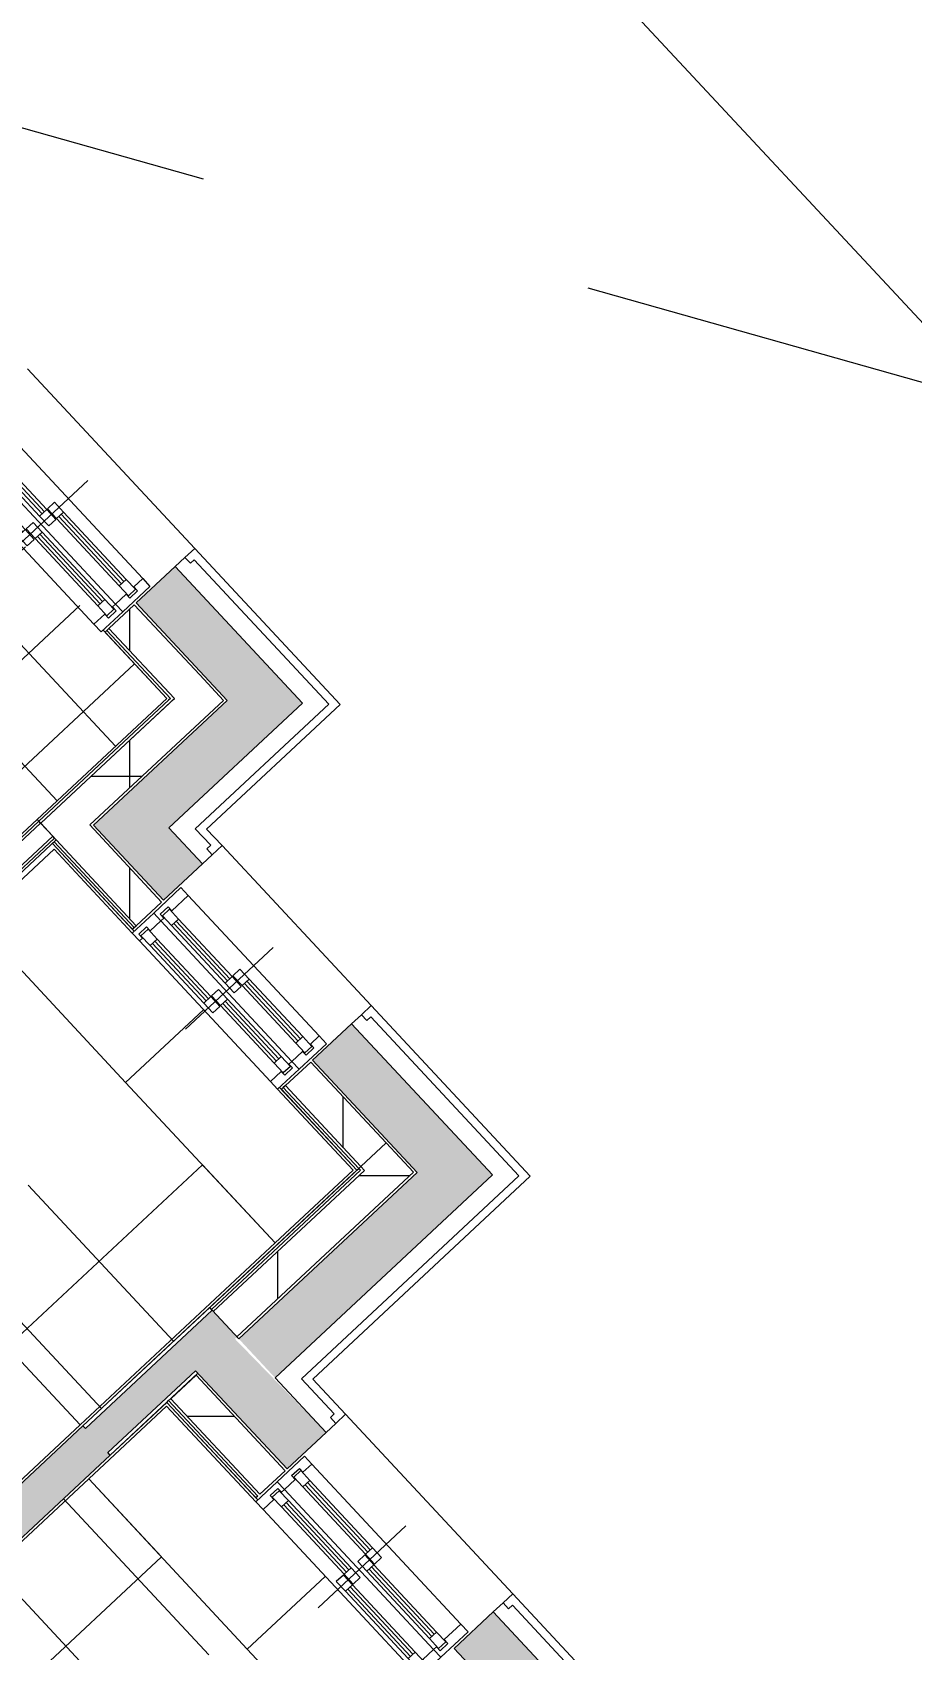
# Model space of a CAD drawing. Header units: millimetres. Extents: x -71377 to 516042, y -145869 to 441446.
# Drawn here: x 131449 to 134748, y 104573 to 110635 of the extents above; entities that cross this region are included whole.
import ezdxf

# ---------------------------------------------------------------- set-up
doc = ezdxf.new("R2010")
doc.units = ezdxf.units.MM
doc.header["$LTSCALE"] = 1000
doc.linetypes.add('_점선_M_', pattern=[3, 1.5, -1.5])
doc.linetypes.add('_점선_S_', pattern=[1.6, 0.8, -0.8])
for name, color, linetype, lineweight in [('09_HID', 9, '_점선_M_', 5), ('_ A-furn _', 6, 'Continuous', 5), ('A-ele-8', 8, 'Continuous', 5), ('A-fnsh', 5, 'Continuous', 5), ('A-fnsh-4', 4, 'Continuous', 5), ('A-furn', 6, 'Continuous', 5), ('A-glas', 5, 'Continuous', 5), ('A-hat', 251, 'Continuous', 5), ('A-insu', 251, 'Continuous', 5), ('A-text-2', 7, 'Continuous', 5), ('A-wind', 4, 'Continuous', 5), ('A-wind-hdln', 8, 'Continuous', 5), ('A_cwall', 2, 'Continuous', 5), ('A_fnsh-4', 4, 'Continuous', 5), ('AA_dash_M_', 7, '_점선_M_', 5), ('AA_발코니선', 4, '_점선_S_', 5), ('조경라인_dwg', 8, 'Continuous', 5)]:
    doc.layers.add(name, color=color, linetype=linetype, lineweight=lineweight)
doc.styles.add('나눔고딕_2', font='NanumGothic.ttf', dxfattribs={"height": 2000})
pattern_1 = [(0, (-96985.9, -23353.2), (0, 800), []), (90, (-96985.9, -23353.2), (-800, 5e-14), [])]
pattern_2 = [(0, (165969.5, 243949.9), (0, 800), []), (90, (165969.5, 243949.9), (-800, 5e-14), [])]

# ---------------------------------------------------------------- blocks, each defined once
blk = doc.blocks.new('3D_수납가구 - 실선_ 대각선X-2428849-지반층 배치도')
at = {"layer": '_ A-furn _'}
for p, q in [((0, 1075), (400, 1075)), ((0, 0), (0, 1075)), ((400, 1075), (400, 0)), ((400, 0), (0, 0))]:
    blk.add_line(p, q, dxfattribs=at)
blk = doc.blocks.new('3D_수납가구 - 실선_ 대각선X-2428850-지반층 배치도')
at = {"layer": '_ A-furn _'}
for p, q in [((0, 1000), (400, 1000)), ((0, 0), (0, 1000)), ((400, 1000), (400, 0)), ((400, 0), (0, 0))]:
    blk.add_line(p, q, dxfattribs=at)
blk = doc.blocks.new('3D_수납가구 - 실선_ 대각선X-2428851-지반층 배치도')
at = {"layer": '_ A-furn _'}
for p, q in [((400, 0), (0, 0)), ((400, -822.5), (400, 0)), ((0, -392.5), (0, -822.5)), ((0, -822.5), (400, -822.5))]:
    blk.add_line(p, q, dxfattribs=at)
blk = doc.blocks.new('3D_수납가구 - 실선_ 대각선X-V20-지반층 배치도')
at = {"layer": '_ A-furn _'}
for p, q in [((0, 0), (0, -415)), ((400, 0), (0, 0)), ((400, -822.5), (400, 0)), ((0, -822.5), (400, -822.5))]:
    blk.add_line(p, q, dxfattribs=at)
blk = doc.blocks.new('미서기창__이중창_ - _A_PW_9X11-2365702-지반층 배치도')
at = {"layer": 'A-glas'}
for p, q in [((-370, 131), (-25, 131)), ((25, 171), (370, 171)), ((25, 159), (370, 159)), ((-370, 119), (-25, 119)), ((25, 61), (370, 61)), ((-370, 21), (-25, 21)), ((-370, 9), (-25, 9)), ((25, 49), (370, 49))]:
    blk.add_line(p, q, dxfattribs=at)
at = {"layer": 'A-wind'}
for p, q in [((-450, 90), (-450, 230)), ((-450, 230), (-410, 230)), ((-410, 230), (-410, 145)), ((-25, 183), (25, 183)), ((-25, 147), (-25, 183)), ((25, 183), (25, 147)), ((370, 183), (420, 183)), ((370, 147), (370, 183)), ((410, 230), (450, 230)), ((410, 185), (410, 230)), ((430, 185), (410, 185)), ((420, 183), (420, 147)), ((430, 145), (430, 185)), ((450, 230), (450, 90)), ((-410, 145), (-430, 145)), ((-430, 145), (-430, 105)), ((-420, 143), (-370, 143)), ((-420, 107), (-420, 143)), ((-370, 143), (-370, 107)), ((25, 147), (-25, 147)), ((-25, 143), (25, 143)), ((-25, 107), (-25, 143)), ((25, 143), (25, 107)), ((420, 147), (370, 147)), ((410, 90), (410, 145)), ((410, 145), (430, 145)), ((-410, 90), (-450, 90)), ((-450, 90), (-450, -20)), ((-430, 105), (-410, 105)), ((-370, 107), (-420, 107)), ((-410, 105), (-410, 90)), ((-410, 35), (-410, 90)), ((25, 107), (-25, 107)), ((-25, 73), (25, 73)), ((-25, 37), (-25, 73)), ((25, 73), (25, 37)), ((370, 73), (420, 73)), ((370, 37), (370, 73)), ((450, 90), (410, 90)), ((410, 75), (410, 90)), ((430, 75), (410, 75)), ((420, 73), (420, 37)), ((430, 35), (430, 75)), ((450, 90), (450, -20)), ((-430, -5), (-430, 35)), ((-430, 35), (-410, 35)), ((-420, 33), (-370, 33)), ((-420, -3), (-420, 33)), ((-370, 33), (-370, -3)), ((25, 37), (-25, 37)), ((-25, 33), (25, 33)), ((-25, -3), (-25, 33)), ((25, 33), (25, -3)), ((420, 37), (370, 37)), ((410, -20), (410, 35)), ((410, 35), (430, 35)), ((-450, -20), (-410, -20)), ((-410, -5), (-430, -5)), ((-370, -3), (-420, -3)), ((-410, -20), (-410, -5)), ((25, -3), (-25, -3)), ((450, -20), (410, -20))]:
    blk.add_line(p, q, dxfattribs=at)
at = {"layer": 'A-wind-hdln'}
for p, q in [((0, 330), (0, -120)), ((-410, 230), (410, 230)), ((25, 183), (370, 183)), ((-370, 143), (-25, 143)), ((25, 147), (370, 147)), ((410, 90), (-410, 90)), ((-370, 107), (-25, 107)), ((25, 73), (370, 73)), ((-370, 33), (-25, 33)), ((25, 37), (370, 37)), ((410, -20), (-410, -20)), ((-370, -3), (-25, -3))]:
    blk.add_line(p, q, dxfattribs=at)
blk = doc.blocks.new('미서기창__이중창_ - _A_PW_8X6-2367792-지반층 배치도')
at = {"layer": 'A-glas'}
for p, q in [((-320, 131), (-25, 131)), ((25, 171), (320, 171)), ((25, 159), (320, 159)), ((-320, 119), (-25, 119)), ((25, 61), (320, 61)), ((-320, 21), (-25, 21)), ((-320, 9), (-25, 9)), ((25, 49), (320, 49))]:
    blk.add_line(p, q, dxfattribs=at)
at = {"layer": 'A-wind'}
for p, q in [((-400, 90), (-400, 230)), ((-400, 230), (-360, 230)), ((-360, 230), (-360, 145)), ((-25, 183), (25, 183)), ((-25, 147), (-25, 183)), ((25, 183), (25, 147)), ((320, 183), (370, 183)), ((320, 147), (320, 183)), ((360, 230), (400, 230)), ((360, 185), (360, 230)), ((380, 185), (360, 185)), ((370, 183), (370, 147)), ((380, 145), (380, 185)), ((400, 230), (400, 90)), ((-360, 145), (-380, 145)), ((-380, 145), (-380, 105)), ((-370, 143), (-320, 143)), ((-370, 107), (-370, 143)), ((-320, 143), (-320, 107)), ((25, 147), (-25, 147)), ((-25, 143), (25, 143)), ((-25, 107), (-25, 143)), ((25, 143), (25, 107)), ((370, 147), (320, 147)), ((360, 90), (360, 145)), ((360, 145), (380, 145)), ((-360, 90), (-400, 90)), ((-400, 90), (-400, -20)), ((-380, 105), (-360, 105)), ((-320, 107), (-370, 107)), ((-360, 105), (-360, 90)), ((-360, 35), (-360, 90)), ((25, 107), (-25, 107)), ((-25, 73), (25, 73)), ((-25, 37), (-25, 73)), ((25, 73), (25, 37)), ((320, 73), (370, 73)), ((320, 37), (320, 73)), ((400, 90), (360, 90)), ((360, 75), (360, 90)), ((380, 75), (360, 75)), ((370, 73), (370, 37)), ((380, 35), (380, 75)), ((400, 90), (400, -20)), ((-380, -5), (-380, 35)), ((-380, 35), (-360, 35)), ((-370, 33), (-320, 33)), ((-370, -3), (-370, 33)), ((-320, 33), (-320, -3)), ((25, 37), (-25, 37)), ((-25, 33), (25, 33)), ((-25, -3), (-25, 33)), ((25, 33), (25, -3)), ((370, 37), (320, 37)), ((360, -20), (360, 35)), ((360, 35), (380, 35)), ((-400, -20), (-360, -20)), ((-360, -5), (-380, -5)), ((-320, -3), (-370, -3)), ((-360, -20), (-360, -5)), ((25, -3), (-25, -3)), ((400, -20), (360, -20))]:
    blk.add_line(p, q, dxfattribs=at)
at = {"layer": 'A-wind-hdln'}
for p, q in [((0, 330), (0, -120)), ((-360, 230), (360, 230)), ((25, 183), (320, 183)), ((-320, 143), (-25, 143)), ((25, 147), (320, 147)), ((360, 90), (-360, 90)), ((-320, 107), (-25, 107)), ((25, 73), (320, 73)), ((-320, 33), (-25, 33)), ((25, 37), (320, 37)), ((360, -20), (-360, -20)), ((-320, -3), (-25, -3))]:
    blk.add_line(p, q, dxfattribs=at)
blk = doc.blocks.new('대장2_84A_1층_rvt-1-지반층 배치도')
at = {"layer": 'A-hat'}
h = blk.add_hatch(dxfattribs=at)
h.set_pattern_fill('FP_45', color=256, style=0, pattern_type=2)
h.set_pattern_definition(pattern_1)
h.paths.add_polyline_path([(-130973.9, -159165.5), (-130878.8, -159076.8), (-131124.3, -158813.6), (-131219.4, -158902.2), (-131065.3, -159067.4)])
h.paths.add_polyline_path([(-131846.8, -158229.4), (-131751.7, -158140.7), (-132928.2, -156879.1), (-133023.3, -156967.8), (-131861.9, -158213.2)])
h.paths.add_polyline_path([(-133705.3, -156236.4), (-133617.1, -156140.3), (-134940.1, -154721.6), (-135035.2, -154810.3), (-133720.4, -156220.2)])
h.paths.add_polyline_path([(-135662.6, -154137.4), (-135567.5, -154048.8), (-135949.4, -153639.2), (-136044.5, -153727.9), (-135674.1, -154125.2)])
h = blk.add_hatch(dxfattribs=at)
h.set_pattern_fill('FP_50', color=256, style=0, pattern_type=2)
h.set_pattern_definition([(223, (-132198.17, -159274.87), (204.6, -219.406), []), (313, (-132198.17, -159274.87), (219.406, 204.6), [])])
h.paths.add_polyline_path([(-132344.2, -160416), (-131002.1, -159164.5), (-132241.6, -157838.6), (-132766.1, -158328.6), (-132357.3, -158767), (-132997.3, -159363.7), (-132618.7, -159769.6), (-132794.3, -159933.3), (-132351.1, -160408.5)])
h = blk.add_hatch(dxfattribs=at)
h.set_pattern_fill('FP_45', color=256, style=0, pattern_type=2)
h.set_pattern_definition(pattern_1)
h.paths.add_polyline_path([(-131291.1, -159639.1), (-130790.1, -159171.9), (-130878.8, -159076.8), (-131379.8, -159544)])
h = blk.add_hatch(dxfattribs=at)
h.set_pattern_fill('FP_45', color=256, style=0, pattern_type=2)
h.set_pattern_definition(pattern_1)
h.paths.add_polyline_path([(-130274.5, -160919.9), (-130179.4, -160831.2), (-130462.5, -160527.7), (-130557.5, -160616.3), (-130403.5, -160781.6)])
h.paths.add_polyline_path([(-131116.8, -160016.6), (-131021.7, -159928), (-131379.8, -159544), (-131474.8, -159632.7), (-131131.9, -160000.4)])
at = {"layer": 'A-ele-8'}
for p, q in [((-131219.4, -158902.2), (-131234, -158915.9)), ((-131131.4, -160030.3), (-131116.8, -160016.6)), ((-130557.5, -160616.3), (-130572.2, -160630))]:
    blk.add_line(p, q, dxfattribs=at)
at = {"layer": 'A-fnsh'}
for p, q in [((-131002.1, -159164.5), (-131240.8, -158908.5)), ((-131488.5, -159618), (-131002.1, -159164.5)), ((-131124.6, -160037.6), (-131431.5, -159708.5)), ((-130289.1, -160933.5), (-130579, -160622.7)), ((-131316.7, -161891.7), (-130289.1, -160933.5))]:
    blk.add_line(p, q, dxfattribs=at)
at = {"layer": 'A-fnsh-4'}
for p, q in [((-130988.7, -159165), (-131227, -158909.4)), ((-131482, -159625), (-130995.6, -159171.5)), ((-130988.7, -159165), (-130995.6, -159171.5)), ((-132337.7, -160422.9), (-131482, -159625)), ((-132279, -160485.8), (-131423.3, -159687.9)), ((-131124.5, -160023.8), (-131424.5, -159702)), ((-130282.2, -160927), (-130565.2, -160623.5))]:
    blk.add_line(p, q, dxfattribs=at)
at = {"layer": 'A-insu'}
for p, q in [((-131124.3, -158813.6), (-131219.4, -158902.2)), ((-130878.8, -159076.8), (-131124.3, -158813.6)), ((-130790.1, -159171.9), (-130878.8, -159076.8)), ((-130973.9, -159165.5), (-131379.8, -159544)), ((-131291.1, -159639.1), (-130790.1, -159171.9)), ((-131379.8, -159544), (-131474.8, -159632.7)), ((-131429.8, -159680.9), (-131475.5, -159631.9)), ((-131474.8, -159632.7), (-131416.9, -159694.8)), ((-131021.7, -159928), (-131291.1, -159639.1)), ((-131116.8, -160016.6), (-131021.7, -159928)), ((-130462.5, -160527.7), (-130557.5, -160616.3)), ((-130179.4, -160831.2), (-130462.5, -160527.7)), ((-130274.5, -160919.9), (-130179.4, -160831.2))]:
    blk.add_line(p, q, dxfattribs=at)
at = {"layer": 'A_fnsh-4'}
for p, q in [((-131219.4, -158902.2), (-131227, -158909.4)), ((-131219.4, -158902.2), (-130973.9, -159165.5)), ((-130973.9, -159165.5), (-131219.4, -158902.2)), ((-131227, -158909.4), (-131234, -158915.9)), ((-131234, -158915.9), (-131002.1, -159164.5)), ((-131002.1, -159164.5), (-131488.5, -159618)), ((-131474.8, -159632.7), (-130988.5, -159179.1)), ((-130988.5, -159179.1), (-130981.5, -159172.7)), ((-130981.5, -159172.7), (-130973.9, -159165.5)), ((-131488.5, -159618), (-132344.2, -160416)), ((-132331.2, -160429.9), (-131475.5, -159631.9)), ((-131482, -159625), (-131488.5, -159618)), ((-131488.5, -159618), (-131482, -159625)), ((-131475.5, -159631.9), (-131482, -159625)), ((-131482, -159625), (-131474.8, -159632.7)), ((-132285.5, -160478.9), (-131429.8, -159680.9)), ((-132272.5, -160492.8), (-131416.9, -159694.8)), ((-131423.3, -159687.9), (-131429.8, -159680.9)), ((-131416.9, -159694.8), (-131424.5, -159702)), ((-131416.9, -159694.8), (-131423.3, -159687.9)), ((-131416.9, -159694.8), (-131116.8, -160016.6)), ((-131116.8, -160016.6), (-131416.9, -159694.8)), ((-131424.5, -159702), (-131431.5, -159708.5)), ((-131431.5, -159708.5), (-131131.4, -160030.3)), ((-131131.4, -160030.3), (-131124.5, -160023.8)), ((-131124.5, -160023.8), (-131116.8, -160016.6)), ((-130565.2, -160623.5), (-130572.2, -160630)), ((-130572.2, -160630), (-130289.1, -160933.5)), ((-130557.5, -160616.3), (-130565.2, -160623.5)), ((-130557.5, -160616.3), (-130274.5, -160919.9)), ((-130274.5, -160919.9), (-130557.5, -160616.3)), ((-130289.1, -160933.5), (-130282.2, -160927)), ((-130282.2, -160927), (-130274.5, -160919.9))]:
    blk.add_line(p, q, dxfattribs=at)
at = {"layer": 'AA_발코니선'}
for p, q in [((-130976.6, -161574.6), (-132119, -160349.6)), ((-131247.2, -161826.9), (-132389.6, -160601.9))]:
    blk.add_line(p, q, dxfattribs=at)
at = {"layer": 'A-furn'}
for name, p, rotation in [('3D_수납가구 - 실선_ 대각선X-2428851-지반층 배치도', (-130864.2, -160331.5), 223.0000012484751), ('3D_수납가구 - 실선_ 대각선X-V20-지반층 배치도', (-130303.3, -160933), 223.0000012484751), ('3D_수납가구 - 실선_ 대각선X-2428850-지반층 배치도', (-130595.8, -161205.8), 133.0000012484756), ('3D_수납가구 - 실선_ 대각선X-2428849-지반층 배치도', (-131327.2, -161887.8), 133.0000012484756)]:
    blk.add_blockref(name, p, dxfattribs=dict(at, rotation=rotation))
at = {"layer": 'A-wind-hdln', "rotation": 313.0000012484762}
for name, p in [('미서기창__이중창_ - _A_PW_9X11-2365702-지반층 배치도', (-131540.4, -158572.6)), ('미서기창__이중창_ - _A_PW_8X6-2367792-지반층 배치도', (-130844.5, -160323.3))]:
    blk.add_blockref(name, p, dxfattribs=at)
blk = doc.blocks.new('3D_수납가구 - 실선_ 대각선X-2308848-지반층 배치도')
at = {"layer": '_ A-furn _'}
for p, q in [((0, 872.5), (400, 872.5)), ((0, 0), (0, 872.5)), ((400, 490), (400, 0)), ((400, 0), (0, 0))]:
    blk.add_line(p, q, dxfattribs=at)
blk = doc.blocks.new('3D_수납가구 - 실선_ 대각선X-V24-지반층 배치도')
at = {"layer": '_ A-furn _'}
for p, q in [((0, 872.5), (400, 872.5)), ((0, 0), (0, 872.5)), ((400, 872.5), (400, 517.5)), ((400, 0), (0, 0))]:
    blk.add_line(p, q, dxfattribs=at)
blk = doc.blocks.new('3D_수납가구 - 실선_ 대각선X-2308849-지반층 배치도')
at = {"layer": '_ A-furn _'}
for p, q in [((0, 797.5), (400, 797.5)), ((0, 0), (0, 797.5)), ((400, 797.5), (400, 0)), ((400, 0), (0, 0))]:
    blk.add_line(p, q, dxfattribs=at)
blk = doc.blocks.new('미서기창__이중창_ - _A_PW_9X11-2151469-지반층 배치도')
at = {"layer": 'A-glas'}
for p, q in [((25, 96), (370, 96)), ((25, 84), (370, 84)), ((-370, 56), (-25, 56)), ((-370, 44), (-25, 44)), ((-370, -54), (-25, -54)), ((25, -14), (370, -14)), ((25, -26), (370, -26)), ((-370, -66), (-25, -66))]:
    blk.add_line(p, q, dxfattribs=at)
at = {"layer": 'A-wind'}
for p, q in [((-450, 15), (-450, 155)), ((-450, 155), (-410, 155)), ((-410, 155), (-410, 70)), ((410, 155), (450, 155)), ((410, 110), (410, 155)), ((450, 155), (450, 15)), ((-410, 70), (-430, 70)), ((-430, 70), (-430, 30)), ((-420, 68), (-370, 68)), ((-420, 32), (-420, 68)), ((-370, 68), (-370, 32)), ((-25, 108), (25, 108)), ((-25, 72), (-25, 108)), ((25, 72), (-25, 72)), ((-25, 68), (25, 68)), ((-25, 32), (-25, 68)), ((25, 108), (25, 72)), ((25, 68), (25, 32)), ((370, 108), (420, 108)), ((370, 72), (370, 108)), ((420, 72), (370, 72)), ((430, 110), (410, 110)), ((410, 15), (410, 70)), ((410, 70), (430, 70)), ((420, 108), (420, 72)), ((430, 70), (430, 110)), ((-410, 15), (-450, 15)), ((-450, 15), (-450, -95)), ((-430, 30), (-410, 30)), ((-370, 32), (-420, 32)), ((-410, 30), (-410, 15)), ((-410, -40), (-410, 15)), ((25, 32), (-25, 32)), ((450, 15), (410, 15)), ((410, 0), (410, 15)), ((450, 15), (450, -95)), ((-430, -80), (-430, -40)), ((-430, -40), (-410, -40)), ((-420, -42), (-370, -42)), ((-420, -78), (-420, -42)), ((-370, -42), (-370, -78)), ((-25, -2), (25, -2)), ((-25, -38), (-25, -2)), ((25, -38), (-25, -38)), ((-25, -42), (25, -42)), ((-25, -78), (-25, -42)), ((25, -2), (25, -38)), ((25, -42), (25, -78)), ((370, -2), (420, -2)), ((370, -38), (370, -2)), ((420, -38), (370, -38)), ((430, 0), (410, 0)), ((410, -95), (410, -40)), ((410, -40), (430, -40)), ((420, -2), (420, -38)), ((430, -40), (430, 0)), ((-450, -95), (-410, -95)), ((-410, -80), (-430, -80)), ((-370, -78), (-420, -78)), ((-410, -95), (-410, -80)), ((25, -78), (-25, -78)), ((450, -95), (410, -95))]:
    blk.add_line(p, q, dxfattribs=at)
at = {"layer": 'A-wind-hdln'}
for p, q in [((0, 255), (0, -195)), ((-410, 155), (410, 155)), ((-370, 68), (-25, 68)), ((25, 108), (370, 108)), ((25, 72), (370, 72)), ((410, 15), (-410, 15)), ((-370, 32), (-25, 32)), ((-370, -42), (-25, -42)), ((25, -2), (370, -2)), ((25, -38), (370, -38)), ((410, -95), (-410, -95)), ((-370, -78), (-25, -78))]:
    blk.add_line(p, q, dxfattribs=at)
blk = doc.blocks.new('대장2_59A_1층_rvt-1-지반층 배치도')
at = {"layer": 'A-hat'}
h = blk.add_hatch(dxfattribs=at)
h.set_pattern_fill('FP_55', color=256, style=0, pattern_type=2)
h.set_pattern_definition([(0, (-96985.9, -23353.2), (0, 800), []), (270, (-96985.9, -23353.2), (800, 5e-14), [])])
h.paths.add_polyline_path([(-128566.6, -164386.3), (-128471.5, -164297.6), (-129931, -162732.5), (-130026.1, -162821.2), (-128568.8, -164383.9)])
h.paths.add_polyline_path([(-130653.5, -162148.3), (-130558.4, -162059.7), (-130892.6, -161701.3), (-130987.7, -161790), (-130668.6, -162132.1)])
at = {"layer": 'A-ele-8'}
blk.add_line((-130661.2, -162155.5), (-130668.1, -162162), dxfattribs=at)
at = {"layer": 'A-fnsh'}
for p, q in [((-131214.4, -162001.4), (-131002.3, -161803.6)), ((-131002.3, -161803.6), (-130661.3, -162169.3))]:
    blk.add_line(p, q, dxfattribs=at)
at = {"layer": 'A-insu'}
for p, q in [((-130987.7, -161790), (-130892.6, -161701.3)), ((-130892.6, -161701.3), (-130558.4, -162059.7)), ((-130653.5, -162148.3), (-130987.7, -161790)), ((-130558.4, -162059.7), (-130653.5, -162148.3))]:
    blk.add_line(p, q, dxfattribs=at)
at = {"layer": 'A_fnsh-4'}
for p, q in [((-131002.3, -161803.6), (-130995.3, -161797.1)), ((-130668.1, -162162), (-131002.3, -161803.6)), ((-130995.3, -161797.1), (-130661.2, -162155.5)), ((-130661.2, -162155.5), (-130668.1, -162162))]:
    blk.add_line(p, q, dxfattribs=at)
at = {"layer": 'AA_발코니선'}
for p, q in [((-131389.9, -162165.1), (-130179.4, -163463.2)), ((-131660.5, -162417.4), (-130454.3, -163710.9))]:
    blk.add_line(p, q, dxfattribs=at)
at = {"layer": 'A-furn', "extrusion": (0, 0, -1), "zscale": -1}
for name, p, rotation in [('3D_수납가구 - 실선_ 대각선X-2308848-지반층 배치도', (131295.3, -162090.6), 136.9999987515238), ('3D_수납가구 - 실선_ 대각선X-2308849-지반층 배치도', (131605.8, -162927), 46.99999875152388), ('3D_수납가구 - 실선_ 대각선X-V24-지반층 배치도', (130700.3, -162728.7), 136.9999987515238)]:
    blk.add_blockref(name, p, dxfattribs=dict(at, rotation=rotation))
at = {"layer": 'A-wind-hdln', "extrusion": (0, 0, -1), "zscale": -1, "rotation": 46.99999875152369}
blk.add_blockref('미서기창__이중창_ - _A_PW_9X11-2151469-지반층 배치도', (130292.2, -162440.4), dxfattribs=at)
blk = doc.blocks.new('조경라인_dwg-6847807-지반층 배치도')
at = {"layer": '09_HID'}
blk.add_arc((144713.2, 117526.6), 12721.9, 192.10936, 264.90461, dxfattribs=at)
blk = doc.blocks.new('동이름 - 동이름-6850952-지반층 배치도')
at = {"layer": 'A-text-2'}
blk.add_line((-3.021, -1.8), (3.0064, -1.8), dxfattribs=at)

msp = doc.modelspace()

# ---------------------------------------------------------------- hatches: boundary and pattern name
at = {"layer": 'A-hat'}
for points in [[(132179.4, 108130.7), (132325.7, 108267.1), (131984.7, 108632.8), (131838.4, 108496.4), (131890.1, 108441)], [(131961.1, 107653.7), (132462.1, 108120.8), (132325.7, 108267.1), (131824.7, 107799.9)], [(131941, 107382), (132087.3, 107518.4), (131824.7, 107799.9), (131678.4, 107663.5), (131897, 107429.2)], [(132892.4, 106361.7), (133038.7, 106498.1), (132646.5, 106918.7), (132500.2, 106782.3), (132551.9, 106726.8)], [(132359.6, 105591.4), (133175.1, 106351.9), (133038.7, 106498.1), (132223.2, 105737.7)], [(126084, 100026.5), (127188.3, 101056.3), (127179.5, 101065.8), (127572.2, 101429.1), (127579.6, 101421.1), (131741, 105301.7), (131732.1, 105311.2), (132061.3, 105618.1), (132070.1, 105608.6), (132216.4, 105745), (132123, 105845.2), (131647.6, 105401.9), (131638.7, 105411.4), (127477.3, 101530.8), (127486.2, 101521.3), (127157.1, 101214.4), (127148.2, 101224), (125981.7, 100136.2)], [(132404.3, 105250.3), (132550.6, 105386.7), (132208.5, 105737.7), (132070.1, 105608.6), (132360.2, 105297.5)], [(134395.7, 103114.7), (134542, 103251.1), (133178, 104713.8), (133031.7, 104577.4), (134132.1, 103397.4)]]:
    msp.add_hatch(color=256, dxfattribs=at).paths.add_polyline_path(points)
h = msp.add_hatch(dxfattribs=at)
h.set_pattern_fill('FP_13', color=256, scale=1000, style=0, pattern_type=2)
h.set_pattern_definition(pattern_2)
h.paths.add_polyline_path([(132783.2, 106273.6), (132878.3, 106362.2), (132776, 106471.9), (132680.9, 106383.3), (132694.5, 106368.6)])
h = msp.add_hatch(dxfattribs=at)
h.set_pattern_fill('FP_13', color=256, scale=1000, style=0, pattern_type=2)
h.set_pattern_definition(pattern_2)
h.paths.add_polyline_path([(132216.4, 105745), (132783.2, 106273.6), (132694.5, 106368.6), (132127.7, 105840.1), (132206.9, 105755.2)])

# ---------------------------------------------------------------- linework, layer by layer
at = {"layer": 'A-ele-8'}
for p, q in [((131430.4, 109373.8), (132057.8, 108701)), ((132160.4, 107586.6), (132719.7, 106986.9)), ((132623.7, 105454.9), (133251.1, 104782))]:
    msp.add_line(p, q, dxfattribs=at)
at = {"layer": 'A-insu'}
for p, q in [((132021.3, 108666.9), (131984.7, 108632.8)), ((131984.7, 108632.8), (132462.1, 108120.8)), ((132087.3, 107518.4), (132123.8, 107552.5)), ((132683.1, 106952.8), (132646.5, 106918.7)), ((132776, 106471.9), (132680.9, 106383.3)), ((132878.3, 106362.2), (132776, 106471.9)), ((132694.5, 106368.6), (132127.7, 105840.1)), ((132216.4, 105745), (132878.3, 106362.2)), ((132680.9, 106383.3), (132694.5, 106368.6)), ((132114.1, 105854.7), (131638.7, 105411.4)), ((132123, 105845.2), (132114.1, 105854.7)), ((131741, 105301.7), (132070.1, 105608.6)), ((132550.6, 105386.7), (132587.1, 105420.8)), ((133214.6, 104747.9), (133178, 104713.8))]:
    msp.add_line(p, q, dxfattribs=at)
at = {"layer": 'A_cwall'}
for p, q in [((131984.7, 108632.8), (131838.4, 108496.4)), ((132462.1, 108120.8), (131984.7, 108632.8)), ((131838.4, 108496.4), (132179.4, 108130.7)), ((132179.4, 108130.7), (131678.4, 107663.5)), ((131961.1, 107653.7), (132462.1, 108120.8)), ((131678.4, 107663.5), (131941, 107382)), ((132087.3, 107518.4), (131961.1, 107653.7)), ((131941, 107382), (132087.3, 107518.4)), ((132646.5, 106918.7), (132500.2, 106782.3)), ((132646.5, 106918.7), (133175.1, 106351.9)), ((132500.2, 106782.3), (132892.4, 106361.7)), ((132892.4, 106361.7), (132223.2, 105737.7)), ((132359.6, 105591.4), (133175.1, 106351.9)), ((132123, 105845.2), (131647.6, 105401.9)), ((132223.2, 105737.7), (132123, 105845.2)), ((131732.1, 105311.2), (132061.3, 105618.1)), ((132404.3, 105250.3), (132061.3, 105618.1)), ((132550.6, 105386.7), (132359.6, 105591.4)), ((131638.7, 105411.4), (127477.3, 101530.8)), ((131638.7, 105411.4), (131647.6, 105401.9)), ((132404.3, 105250.3), (132550.6, 105386.7)), ((127579.6, 101421.1), (131741, 105301.7)), ((131741, 105301.7), (131732.1, 105311.2)), ((133178, 104713.8), (133031.7, 104577.4)), ((134405.6, 103397.4), (133178, 104713.8)), ((133031.7, 104577.4), (134395.7, 103114.7))]:
    msp.add_line(p, q, dxfattribs=at)
at = {"layer": 'A_fnsh-4'}
for p, q in [((132057.8, 108701), (132021.3, 108666.9)), ((132021.3, 108666.9), (132041.7, 108644.9)), ((132056.3, 108658.6), (132041.7, 108644.9)), ((132561, 108117.4), (132056.3, 108658.6)), ((132603.4, 108115.9), (132057.8, 108701)), ((132060, 107650.2), (132561, 108117.4)), ((132102.4, 107648.7), (132603.4, 108115.9)), ((132118, 107588.1), (132060, 107650.2)), ((132160.4, 107586.6), (132102.4, 107648.7)), ((132103.4, 107574.4), (132118, 107588.1)), ((132103.4, 107574.4), (132123.8, 107552.5)), ((132123.8, 107552.5), (132160.4, 107586.6)), ((132719.7, 106986.9), (132683.1, 106952.8)), ((132683.1, 106952.8), (132703.5, 106930.8)), ((133316.4, 106346.9), (132719.7, 106986.9)), ((132718.2, 106944.5), (132703.5, 106930.8)), ((133274, 106348.4), (132718.2, 106944.5)), ((132673.6, 106376.4), (132114.1, 105854.7)), ((132120.6, 105847.8), (132680.1, 106369.5)), ((132458.5, 105588), (133274, 106348.4)), ((132500.9, 105586.5), (133316.4, 106346.9)), ((132680.1, 106369.5), (132673.6, 106376.4)), ((132581.3, 105456.3), (132458.5, 105588)), ((132623.7, 105454.9), (132500.9, 105586.5)), ((132566.7, 105442.7), (132581.3, 105456.3)), ((132566.7, 105442.7), (132587.1, 105420.8)), ((132587.1, 105420.8), (132623.7, 105454.9)), ((133251.1, 104782), (133214.6, 104747.9)), ((134410.5, 103538.7), (133251.1, 104782)), ((133214.6, 104747.9), (133235, 104726)), ((133249.7, 104739.6), (133235, 104726)), ((134409.1, 103496.3), (133249.7, 104739.6))]:
    msp.add_line(p, q, dxfattribs=at)
at = {"layer": 'AA_dash_M_'}
msp.add_line((98889.1, 119466.8), (269876.4, 71153.6), dxfattribs=at)

# ---------------------------------------------------------------- block references
for name in ['대장2_84A_1층_rvt-1-지반층 배치도', '대장2_59A_1층_rvt-1-지반층 배치도']:
    msp.add_blockref(name, (262955.4, 267303.1))
at = {"layer": 'A-text-2', "xscale": 999.9999999999999, "yscale": 999.9999999999999, "zscale": 999.9999999999999, "rotation": 313.0000000000001}
msp.add_blockref('동이름 - 동이름-6850952-지반층 배치도', (136645, 110194.1), dxfattribs=at)
at = {"layer": '조경라인_dwg', "rotation": 8.537736462515947e-07}
msp.add_blockref('조경라인_dwg-6847807-지반층 배치도', (0, 0), dxfattribs=at)

# ---------------------------------------------------------------- texts
at = {"layer": 'A-text-2', "insert": (136601, 110194.1), "char_height": 2000, "width": 9522.7, "attachment_point": 5, "rotation": 313, "line_spacing_factor": 1.2, "style": '나눔고딕_2'}
msp.add_mtext('\\pxqc,t6.35,12.7,19.05,25.4,31.75,38.1,44.45,50.8,57.15,63.5,69.85,76.2,82.55,88.9,95.25,101.6,107.95,114.3,120.65,127,133.35,139.7,146.05,152.4,158.75,165.1,171.45,177.8,184.15,190.5,196.85,203.2;{201동}', dxfattribs=at)

doc.saveas('drawing.dxf')
